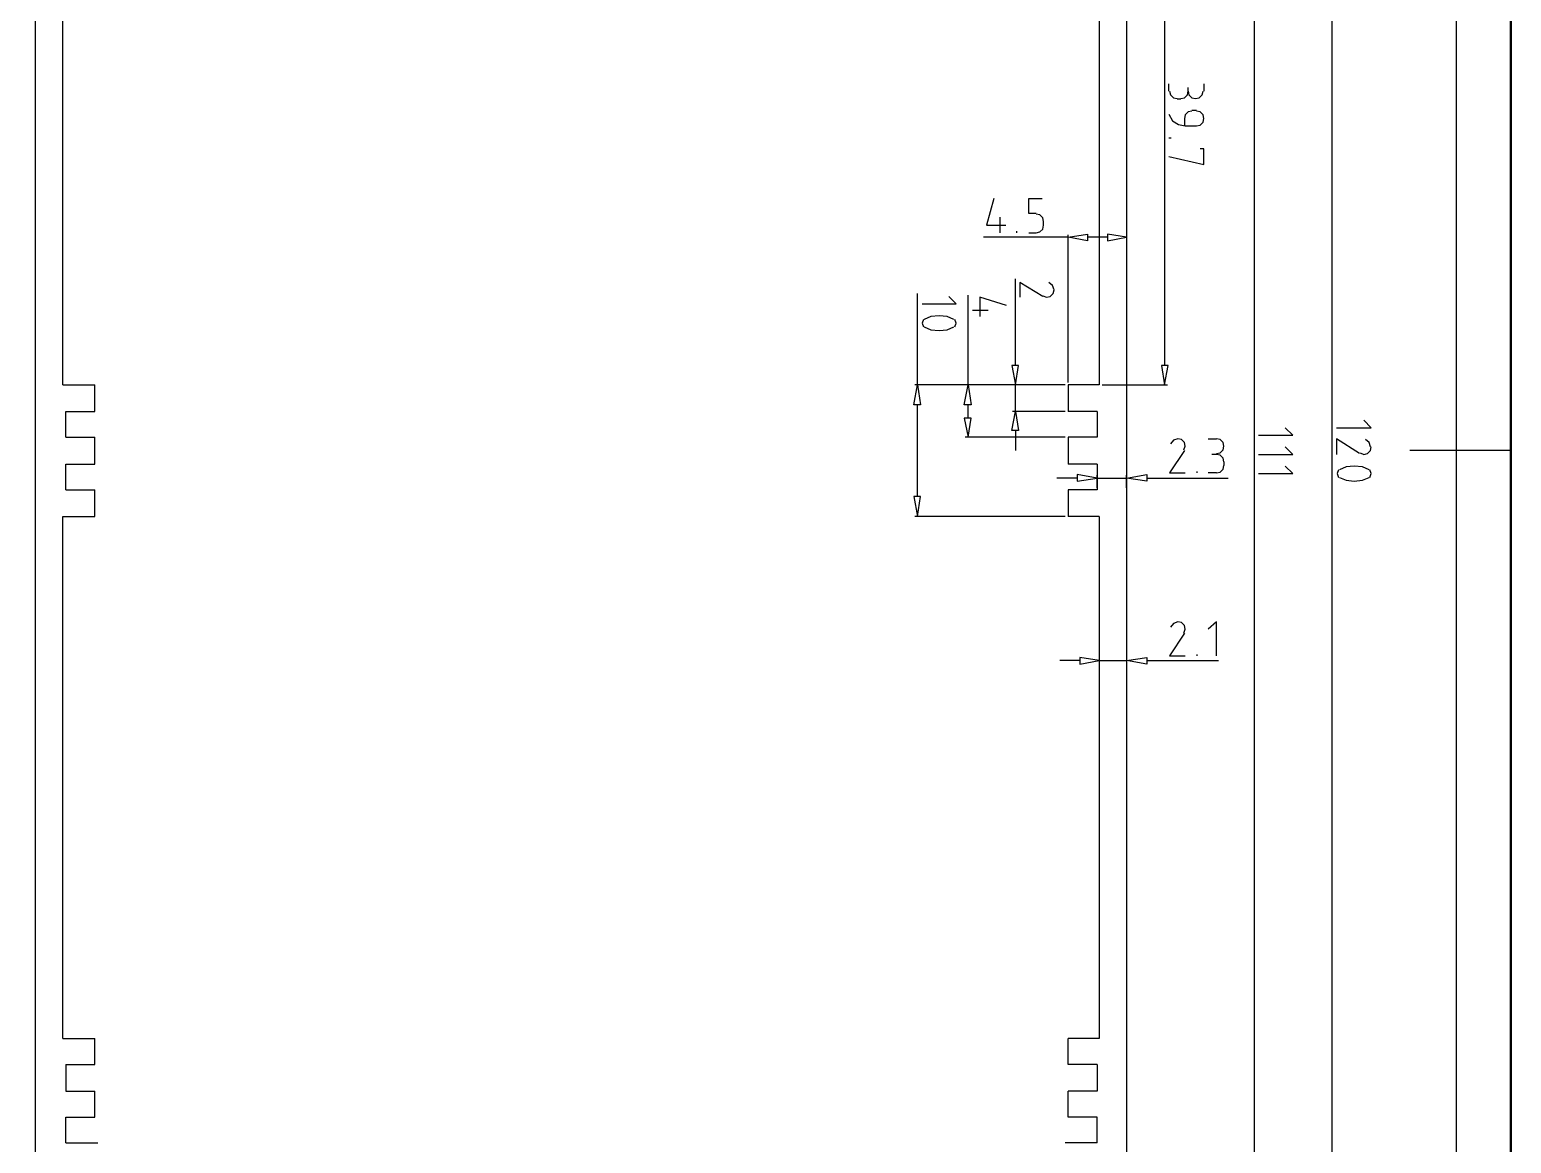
# Model space of a CAD drawing. Extents: x 0 to 7.8, y 0 to 11.
# Drawn here: x 2.78 to 7.777, y 3.209 to 6.965 of the extents above; entities that cross this region are included whole.
import ezdxf

# ---------------------------------------------------------------- set-up
doc = ezdxf.new("R2010")
doc.units = 0
doc.header["$MEASUREMENT"] = 0
doc.linetypes.add('AUSGEZOGEN', pattern=[0])
doc.layers.get('0').update_dxf_attribs({"linetype": 'AUSGEZOGEN'})

msp = doc.modelspace()

# ---------------------------------------------------------------- linework, layer by layer
for points in [[(0.1125, 0.125), (7.7775, 0.125), (7.7775, 0.125), (7.7775, 10.9675), (7.7775, 10.9675), (0.1125, 10.9675)], [(7.775, 10.965), (0.1125, 10.965), (0.1125, 10.965), (0.1125, 0.125), (0.1125, 0.125), (7.775, 0.125), (7.775, 0.125), (7.775, 10.965)], [(7.5925, 0.3075), (7.5925, 10.7825), (7.5925, 10.7825), (0.295, 10.7825)], [(7.1725, 8.1375), (7.1725, 2.9525)], [(2.8, 3.0625), (2.8, 8.0275)], [(6.48, 8.0275), (6.48, 3.0625)], [(6.91, 7.94), (6.91, 3.15)], [(2.8925, 5.7675), (2.8925, 7.5275)], [(6.3875, 7.5275), (6.3875, 5.7675)], [(6.6075, 7.46), (6.6075, 5.8325)], [(6.6225, 6.7575), (6.6225, 6.7825)], [(6.625, 6.7575), (6.6275, 6.745), (6.6275, 6.745), (6.6375, 6.735), (6.6375, 6.735), (6.65, 6.7325)], [(6.6625, 6.7325), (6.675, 6.735), (6.675, 6.735), (6.685, 6.745), (6.685, 6.745), (6.6875, 6.7575)], [(6.6875, 6.7575), (6.6875, 6.77)], [(6.6875, 6.7575), (6.69, 6.745), (6.69, 6.745), (6.7, 6.735), (6.7, 6.735), (6.7125, 6.7325), (6.7125, 6.7325), (6.725, 6.735), (6.725, 6.735), (6.735, 6.745), (6.735, 6.745), (6.7375, 6.7575)], [(6.74, 6.7825), (6.74, 6.7575)], [(6.6625, 6.73), (6.65, 6.73)], [(6.6225, 6.68), (6.635, 6.6575), (6.635, 6.6575), (6.655, 6.645), (6.655, 6.645), (6.6775, 6.64)], [(6.7, 6.69), (6.6875, 6.6875), (6.6875, 6.6875), (6.6775, 6.6775), (6.6775, 6.6775), (6.675, 6.665)], [(6.675, 6.665), (6.675, 6.64)], [(6.715, 6.6925), (6.7, 6.6925)], [(6.715, 6.64), (6.7275, 6.6425), (6.7275, 6.6425), (6.7375, 6.6525), (6.7375, 6.6525), (6.74, 6.665), (6.74, 6.665), (6.7375, 6.6775), (6.7375, 6.6775), (6.7275, 6.6875), (6.7275, 6.6875), (6.715, 6.69)], [(6.6225, 6.6), (6.63, 6.6)], [(6.6775, 6.64), (6.715, 6.64)], [(6.6225, 6.5375), (6.74, 6.51), (6.74, 6.51), (6.74, 6.5625), (6.74, 6.5625), (6.7275, 6.5625)], [(6.0325, 6.395), (6.0075, 6.305), (6.0075, 6.305), (6.0725, 6.305)], [(6.175, 6.345), (6.15, 6.345), (6.15, 6.345), (6.15, 6.395), (6.15, 6.395), (6.195, 6.395)], [(6.0525, 6.3325), (6.0525, 6.28)], [(6.2, 6.3175), (6.1975, 6.33), (6.1975, 6.33), (6.1875, 6.34), (6.1875, 6.34), (6.175, 6.3425)], [(6.175, 6.28), (6.1875, 6.2825), (6.1875, 6.2825), (6.1975, 6.2925), (6.1975, 6.2925), (6.2, 6.305)], [(6.2, 6.305), (6.2, 6.3175)], [(6.2825, 6.265), (5.9975, 6.265)], [(6.11, 6.28), (6.11, 6.285)], [(6.15, 6.28), (6.175, 6.28)], [(6.3475, 6.275), (6.3475, 6.2525), (6.3475, 6.2525), (6.2825, 6.265), (6.3475, 6.275), (6.3475, 6.275)], [(6.2825, 5.775), (6.2825, 6.2725)], [(6.415, 6.265), (6.3475, 6.265)], [(6.415, 6.275), (6.415, 6.2525), (6.415, 6.2525), (6.48, 6.265), (6.415, 6.275), (6.415, 6.275)], [(6.105, 5.8325), (6.105, 6.125)], [(6.1975, 6.065), (6.12, 6.1125), (6.12, 6.1125), (6.12, 6.0625)], [(6.1975, 6.0675), (6.21, 6.0625), (6.21, 6.0625), (6.2225, 6.065), (6.2225, 6.065), (6.2325, 6.075), (6.2325, 6.075), (6.235, 6.0875), (6.235, 6.0875), (6.23, 6.1025), (6.23, 6.1025), (6.2175, 6.1125)], [(5.775, 5.7675), (5.775, 6.075)], [(5.79, 6.04), (5.905, 6.04), (5.905, 6.04), (5.88, 6.065)], [(5.945, 5.7675), (5.945, 6.07)], [(6.075, 6.035), (5.985, 6.0625), (5.985, 6.0625), (5.985, 5.9975)], [(5.8975, 5.9875), (5.875, 5.9975), (5.875, 5.9975), (5.8475, 6), (5.8475, 6), (5.82, 5.9975), (5.82, 5.9975), (5.7975, 5.9875)], [(6.0125, 6.0175), (5.96, 6.0175)], [(5.795, 5.9875), (5.79, 5.975), (5.79, 5.975), (5.795, 5.9625)], [(5.7975, 5.9625), (5.82, 5.9525), (5.82, 5.9525), (5.8475, 5.95), (5.8475, 5.95), (5.875, 5.9525), (5.875, 5.9525), (5.8975, 5.9625)], [(5.9, 5.9625), (5.905, 5.975), (5.905, 5.975), (5.9, 5.9875)], [(6.115, 5.8325), (6.0925, 5.8325), (6.0925, 5.8325), (6.105, 5.7675), (6.115, 5.8325), (6.115, 5.8325)], [(6.62, 5.8325), (6.5975, 5.8325), (6.5975, 5.8325), (6.6075, 5.7675), (6.62, 5.8325), (6.62, 5.8325)], [(2.8925, 5.7675), (3, 5.7675)], [(3, 5.6775), (3, 5.7675)], [(5.785, 5.7), (5.7625, 5.7), (5.7625, 5.7), (5.775, 5.7675), (5.785, 5.7), (5.785, 5.7)], [(6.2725, 5.7675), (5.765, 5.7675)], [(5.955, 5.7), (5.9325, 5.7), (5.9325, 5.7), (5.945, 5.7675), (5.955, 5.7), (5.955, 5.7)], [(6.2725, 5.7675), (5.935, 5.7675)], [(6.2725, 5.7675), (6.095, 5.7675)], [(6.105, 5.6775), (6.105, 5.7675)], [(6.2825, 5.7675), (6.2825, 5.6775)], [(6.3875, 5.7675), (6.2825, 5.7675)], [(6.3975, 5.7675), (6.6175, 5.7675)], [(5.775, 5.39), (5.775, 5.7)], [(5.945, 5.655), (5.945, 5.7)], [(2.9025, 5.59), (2.9025, 5.6775)], [(2.9025, 5.6775), (3, 5.6775)], [(5.955, 5.655), (5.9325, 5.655), (5.9325, 5.655), (5.945, 5.59), (5.955, 5.655), (5.955, 5.655)], [(6.115, 5.6125), (6.0925, 5.6125), (6.0925, 5.6125), (6.105, 5.6775), (6.115, 5.6125), (6.115, 5.6125)], [(6.2725, 5.6775), (6.095, 5.6775)], [(6.38, 5.6775), (6.2825, 5.6775)], [(6.38, 5.6775), (6.38, 5.59)], [(7.1875, 5.6225), (7.305, 5.6225), (7.305, 5.6225), (7.28, 5.6475)], [(6.105, 5.6125), (6.105, 5.545)], [(6.925, 5.5975), (7.04, 5.5975), (7.04, 5.5975), (7.015, 5.6225)], [(2.9025, 5.59), (3, 5.59)], [(3, 5.5), (3, 5.59)], [(6.2725, 5.59), (5.935, 5.59)], [(6.2825, 5.59), (6.2825, 5.5)], [(6.38, 5.59), (6.2825, 5.59)], [(6.6725, 5.5475), (6.6775, 5.56), (6.6775, 5.56), (6.675, 5.5725), (6.675, 5.5725), (6.665, 5.5825), (6.665, 5.5825), (6.6525, 5.585), (6.6525, 5.585), (6.6375, 5.58), (6.6375, 5.58), (6.6275, 5.5675)], [(6.755, 5.585), (6.7825, 5.585)], [(6.7825, 5.535), (6.795, 5.5375), (6.795, 5.5375), (6.805, 5.5475), (6.805, 5.5475), (6.8075, 5.56), (6.8075, 5.56), (6.805, 5.5725), (6.805, 5.5725), (6.795, 5.5825), (6.795, 5.5825), (6.7825, 5.585)], [(6.925, 5.5325), (7.04, 5.5325), (7.04, 5.5325), (7.015, 5.5575)], [(7.265, 5.535), (7.1875, 5.585), (7.1875, 5.585), (7.1875, 5.5325)], [(7.2675, 5.5375), (7.28, 5.5325), (7.28, 5.5325), (7.2925, 5.535), (7.2925, 5.535), (7.3025, 5.545), (7.3025, 5.545), (7.305, 5.5575)], [(7.3025, 5.5575), (7.2975, 5.5725), (7.2975, 5.5725), (7.285, 5.5825)], [(2.9025, 5.4125), (2.9025, 5.5)], [(2.9025, 5.5), (3, 5.5)], [(6.38, 5.5), (6.2825, 5.5)], [(6.38, 5.5), (6.38, 5.4125)], [(6.675, 5.545), (6.625, 5.47), (6.625, 5.47), (6.6775, 5.47)], [(6.7825, 5.5325), (6.7675, 5.5325)], [(6.8075, 5.5075), (6.805, 5.52), (6.805, 5.52), (6.795, 5.53), (6.795, 5.53), (6.7825, 5.5325)], [(6.8075, 5.5075), (6.8075, 5.495)], [(7.775, 5.545), (7.435, 5.545)], [(6.3125, 5.4525), (6.245, 5.4525)], [(6.3125, 5.465), (6.3125, 5.4425), (6.3125, 5.4425), (6.38, 5.4525), (6.3125, 5.465), (6.3125, 5.465)], [(6.38, 5.42), (6.38, 5.4625)], [(6.38, 5.4525), (6.48, 5.4525)], [(6.5475, 5.465), (6.5475, 5.4425), (6.5475, 5.4425), (6.48, 5.4525), (6.5475, 5.465), (6.5475, 5.465)], [(6.48, 5.42), (6.48, 5.4625)], [(6.5475, 5.4525), (6.8225, 5.4525)], [(6.7175, 5.47), (6.7175, 5.475)], [(6.7825, 5.47), (6.755, 5.47)], [(6.7825, 5.47), (6.795, 5.4725), (6.795, 5.4725), (6.805, 5.4825), (6.805, 5.4825), (6.8075, 5.495)], [(6.925, 5.4675), (7.04, 5.4675), (7.04, 5.4675), (7.015, 5.4925)], [(7.195, 5.48), (7.19, 5.4675), (7.19, 5.4675), (7.195, 5.455)], [(7.2975, 5.48), (7.275, 5.49), (7.275, 5.49), (7.2475, 5.4925), (7.2475, 5.4925), (7.22, 5.49), (7.22, 5.49), (7.1975, 5.48)], [(7.1975, 5.455), (7.22, 5.445), (7.22, 5.445), (7.2475, 5.4425), (7.2475, 5.4425), (7.275, 5.445), (7.275, 5.445), (7.2975, 5.455)], [(7.3, 5.455), (7.305, 5.4675), (7.305, 5.4675), (7.3, 5.48)], [(2.9025, 5.4125), (3, 5.4125)], [(3, 5.3225), (3, 5.4125)], [(6.2825, 5.4125), (6.2825, 5.3225)], [(6.38, 5.4125), (6.2825, 5.4125)], [(5.785, 5.39), (5.7625, 5.39), (5.7625, 5.39), (5.775, 5.3225), (5.785, 5.39), (5.785, 5.39)], [(2.8925, 3.5625), (2.8925, 5.3225)], [(2.8925, 5.3225), (3, 5.3225)], [(6.2725, 5.3225), (5.765, 5.3225)], [(6.3875, 5.3225), (6.2825, 5.3225)], [(6.3875, 5.3225), (6.3875, 3.5625)], [(6.6725, 4.93), (6.6775, 4.9425), (6.6775, 4.9425), (6.675, 4.955), (6.675, 4.955), (6.665, 4.965), (6.665, 4.965), (6.6525, 4.9675), (6.6525, 4.9675), (6.6375, 4.9625), (6.6375, 4.9625), (6.6275, 4.95)], [(6.7825, 4.8525), (6.7825, 4.9675), (6.7825, 4.9675), (6.755, 4.9425)], [(6.675, 4.93), (6.625, 4.8525), (6.625, 4.8525), (6.6775, 4.8525)], [(6.7175, 4.8525), (6.7175, 4.8575)], [(6.3225, 4.8375), (6.255, 4.8375)], [(6.3225, 4.8475), (6.3225, 4.825), (6.3225, 4.825), (6.3875, 4.8375), (6.3225, 4.8475), (6.3225, 4.8475)], [(6.3875, 4.8375), (6.48, 4.8375)], [(6.5475, 4.8475), (6.5475, 4.825), (6.5475, 4.825), (6.48, 4.8375), (6.5475, 4.8475), (6.5475, 4.8475)], [(6.5475, 4.8375), (6.79, 4.8375)], [(2.8925, 3.5625), (3, 3.5625)], [(3, 3.475), (3, 3.5625)], [(6.3875, 3.5625), (6.2825, 3.5625)], [(6.2825, 3.475), (6.2825, 3.5625)], [(2.9025, 3.475), (2.9025, 3.385), (2.9025, 3.385), (3, 3.385)], [(2.9025, 3.475), (3, 3.475)], [(6.38, 3.475), (6.38, 3.385), (6.38, 3.385), (6.2825, 3.385)], [(6.38, 3.475), (6.2825, 3.475)], [(3, 3.2975), (3, 3.385)], [(6.2825, 3.2975), (6.2825, 3.385)], [(2.9025, 3.21), (2.9025, 3.2975)], [(2.9025, 3.2975), (3, 3.2975)], [(6.38, 3.2975), (6.2825, 3.2975)], [(6.38, 3.21), (6.38, 3.2975)], [(2.9025, 3.21), (3.01, 3.21)], [(6.38, 3.21), (6.2725, 3.21)], [(6.38, 3.21), (6.2825, 3.21)]]:
    msp.add_lwpolyline(points)

doc.saveas('drawing.dxf')
